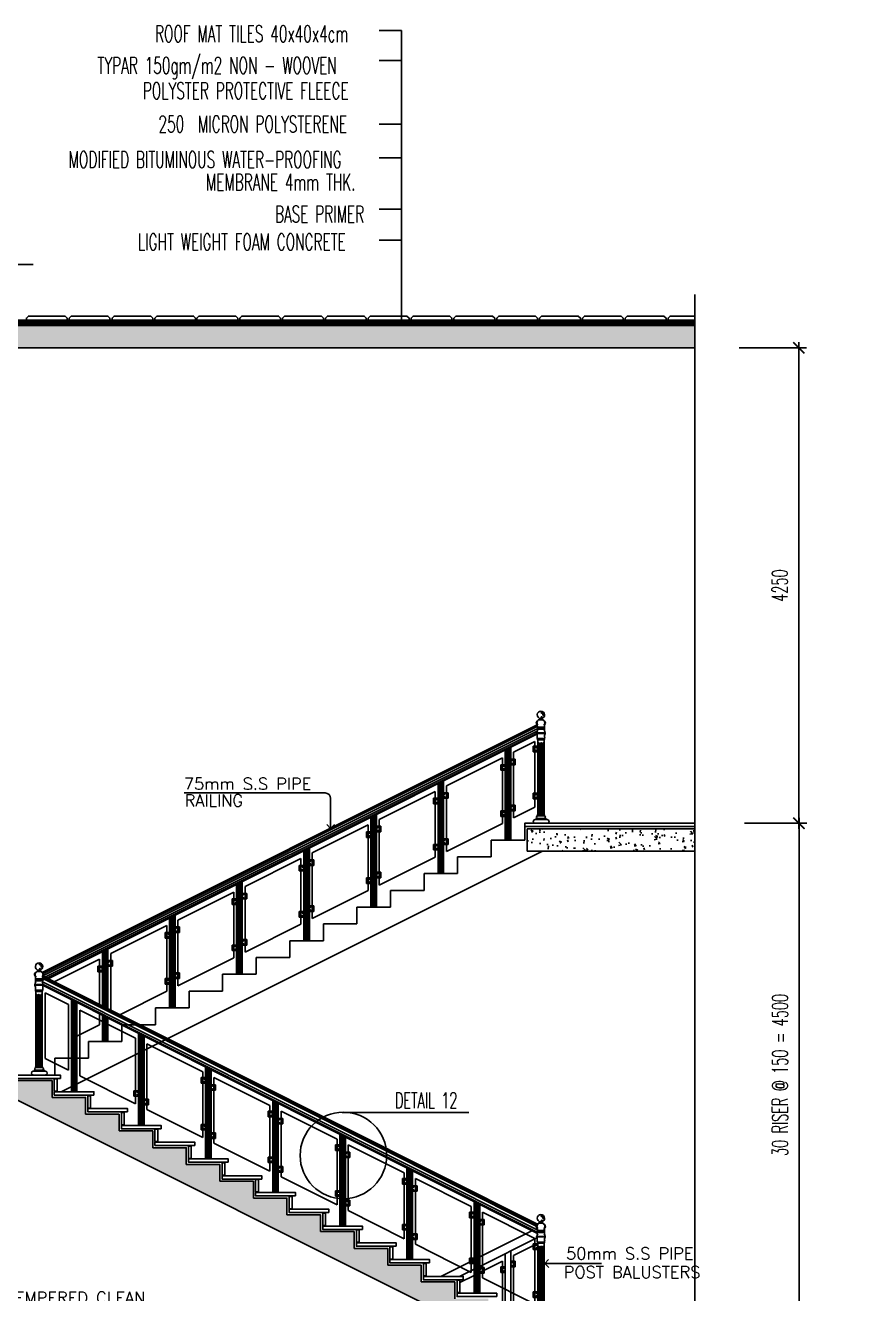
# Model space of a CAD drawing. Extents: x 418021.3 to 418070.1, y 43443.2 to 43479.4.
# Drawn here: x 418062.72 to 418070.14, y 43464.73 to 43476.07 of the extents above; entities that cross this region are included whole.
import ezdxf

# ---------------------------------------------------------------- set-up
doc = ezdxf.new("R2010")
doc.units = 0
doc.header["$MEASUREMENT"] = 0
doc.header["$PDMODE"] = 3
doc.header["$PDSIZE"] = 0.1
doc.linetypes.add('HIDDEN', pattern=[0.375, 0.25, -0.125])
doc.layers.get('0').update_dxf_attribs({"linetype": 'CONTINUOUS'})
doc.layers.get('DEFPOINTS').update_dxf_attribs({"linetype": 'CONTINUOUS'})
for name, color, linetype in [('2', 11, 'CONTINUOUS'), ('D', 11, 'CONTINUOUS'), ('DIM', 4, 'CONTINUOUS'), ('DIM-OUT', 4, 'CONTINUOUS'), ('ELE', 3, 'CONTINUOUS'), ('GLASS', 4, 'CONTINUOUS'), ('Handrail', 4, 'CONTINUOUS'), ('Hatch', 11, 'CONTINUOUS'), ('IND-ES-TXT', 4, 'CONTINUOUS'), ('Plaster', 7, 'CONTINUOUS'), ('RC', 3, 'CONTINUOUS'), ('STAIR', 2, 'CONTINUOUS'), ('Step', 3, 'CONTINUOUS'), ('TEXT', 4, 'CONTINUOUS'), ('TXT', 2, 'CONTINUOUS'), ('TXT2', 6, 'CONTINUOUS'), ('WALL', 6, 'CONTINUOUS')]:
    doc.layers.add(name, color=color, linetype=linetype)
doc.styles.add('ROMANS', font='ROMANS.shx', dxfattribs={"width": 0.6})
doc.linetypes.add('BATTING', pattern='A,0.0001,-0.1,[134,ltypeshp.shx,S=0.1,R=0,X=-0.1,Y=0],-0.2,[134,ltypeshp.shx,S=0.1,R=180,X=0.1,Y=0],-0.1', length=0.4001)
doc.dimstyles.new('STANDARD in', dxfattribs={"dimtxt": 0.14, "dimasz": 0.1, "dimexe": 0.07, "dimexo": 0.05, "dimgap": 0.1, "dimtad": 1, "dimdec": 0, "dimlfac": 1000, "dimzin": 0, "dimdsep": 46, "dimtxsty": 'ROMANS', "dimblk": 'ARCHTICK', "dimcen": 0.05, "dimdle": 0.05, "dimclrd": 4, "dimclre": 4, "dimclrt": 2, "dimadec": 0, "dimazin": 0, "dimtfac": 1, "dimtdec": 0, "dimtmove": 2, "dimatfit": 3, "dimfxl": 0, "dimtolj": 1, "dimtzin": 0, "dimarcsym": 0})
pattern_1 = [(130, (836095.56568, 0), (-0.21517805478, -0.018825640495), [0.0225, -0.2475]), (185, (836095.56568, 0), (0.04162540008, 0.22565764011), [0.018, -0.198]), (79.5486, (836095.54775, -0.00157), (-0.17355281451, 0.20683186262), [0.019122057, -0.2103426336]), (133.8158, (836095.56568, 0.06), (-0.32017231459, -0.0496557043), [0.03375, -0.37125]), (83.3644, (836095.539, 0.05586), (-0.28039881166, 0.29223536127), [0.0286830864, -0.3155139]), (188.8158, (836095.56568, 0.06), (-0.28039858354, 0.29223558028), [0.027, -0.297]), (159, (836095.53568, 0.045), (-0.179072115636, -0.1207856672), [0.0225, -0.2475]), (214, (836095.53568, 0.045), (-0.07299459958, 0.21754501351), [0.018, -0.198]), (108.5486, (836095.52075, 0.03493), (-0.25206678857, 0.09675914901), [0.019122057, -0.2103426336]), (142.5, (836095.56568, 0), (-0.003647956595, 0.09986815615), [0, -0.1956, 0, -0.201, 0, -0.19875]), (172.5, (836095.56568, 0), (-0.078920861233, 0.118323513565), [0, -0.1146, 0, -0.1911, 0, -0.07575]), (212.5, (836095.63258, 0), (-0.160146730852, -0.00676646152), [0, -0.075, 0, -0.234, 0, -0.3105]), (222.5, (836095.66258, 0), (-0.174955850803, 0.0300314947), [0, -0.0975, 0, -0.1554, 0, -0.2205])]

# ---------------------------------------------------------------- blocks, each defined once
blk = doc.blocks.new('A$C2B08356D')
at = {"layer": '2'}
for p, q in [((0.05, 0.717), (0.05, 0.075)), ((0.054, 0.717), (0.054, 0.075)), ((0.064, 0.717), (0.064, 0.075)), ((0.068, 0.717), (0.068, 0.075)), ((0.078, 0.717), (0.078, 0.075)), ((0.083, 0.717), (0.083, 0.075)), ((0.092, 0.717), (0.092, 0.075)), ((0.097, 0.717), (0.097, 0.075))]:
    blk.add_line(p, q, dxfattribs=at)
for centre in [(0.052, 0.717), (0.066, 0.717), (0.08, 0.717), (0.094, 0.717)]:
    blk.add_arc(centre, 0.00236, 0, 180, dxfattribs=at)
at = {"layer": 'D'}
for centre, radius, start, end in [((0.073, 0.969), 0.033, 278.2132, 261.7868), ((0.073, 0.969), 0.0236, 98.1711, 183.3862), ((0.052, 0.968), 0.00236, 186.5091, 0.2633), ((0.073, 0.969), 0.0189, 98.1711, 183.3862), ((0.064, 0.95), 0.00237, 68.5646, 237.9249), ((0.073, 0.969), 0.0236, 243.2448, 261.7868), ((0.073, 0.969), 0.0189, 243.2448, 261.7868), ((0.07, 0.99), 0.00238, 286.4552, 89.887), ((0.069, 0.948), 0.00248, 279.6354, 63.9382)]:
    blk.add_arc(centre, radius, start, end, dxfattribs=at)
at = {"layer": 'Handrail'}
for p, q in [((0.05, 0.916), (0.05, 0.926)), ((0.05, 0.926), (0.097, 0.926)), ((0.068, 0.936), (0.078, 0.936)), ((0.068, 0.926), (0.068, 0.936)), ((0.078, 0.926), (0.078, 0.936)), ((0.097, 0.918), (0.097, 0.926)), ((0.035, 0.804), (0.035, 0.808)), ((0.035, 0.808), (0.111, 0.808)), ((0.035, 0.804), (0.111, 0.804)), ((0.045, 0.879), (0.044, 0.885)), ((0.073, 0.86), (0.045, 0.86)), ((0.073, 0.851), (0.045, 0.851)), ((0.073, 0.841), (0.045, 0.841)), ((0.073, 0.86), (0.101, 0.86)), ((0.073, 0.851), (0.101, 0.851)), ((0.073, 0.841), (0.101, 0.841)), ((0.102, 0.879), (0.102, 0.885)), ((0.111, 0.808), (0.111, 0.804)), ((0.045, 0.757), (0.101, 0.757)), ((0.045, 0.747), (0.045, 0.075)), ((0.045, 0.747), (0.101, 0.747)), ((0.101, 0.747), (0.101, 0.075)), ((0.017, 0.033), (0.125, 0.033)), ((0.028, 0.042), (0.113, 0.042)), ((0.045, 0.075), (0.102, 0.075)), ((0.045, 0.066), (0.101, 0.066)), ((0.045, 0.042), (0.097, 0.042)), ((0.132, 0.001), (0.132, 0))]:
    blk.add_line(p, q, dxfattribs=at)
for centre, radius, start, end in [((0.053, 0.898), 0.0204, 98.7958, 221.6777), ((0.053, 0.898), 0.0157, 122.816, 237.184), ((0.094, 0.898), 0.0204, 318.3223, 81.6001), ((0.094, 0.898), 0.0157, 302.816, 57.184), ((0.087, 0.801), 0.0521, 144.0908, 172.3064), ((-0.033, 0.777), 0.0734, 350.0762, 21.4955), ((0.024, 0.874), 0.0171, 355.2677, 37.2275), ((0.045, 0.865), 0.00472, 90, 270), ((0.045, 0.856), 0.00472, 90, 270), ((0.045, 0.846), 0.00472, 90, 270), ((0.045, 0.837), 0.00472, 90, 270), ((0.044, 0.873), 0.0027, 175.2677, 299.2972), ((0.101, 0.865), 0.00472, 270, 90), ((0.101, 0.856), 0.00472, 270, 90), ((0.101, 0.846), 0.00472, 270, 90), ((0.101, 0.837), 0.00472, 270, 90), ((0.059, 0.801), 0.0521, 7.6936, 35.9092), ((0.103, 0.873), 0.0027, 240.7028, 4.7323), ((0.123, 0.874), 0.0171, 142.7725, 184.7323), ((0.179, 0.777), 0.0734, 158.5045, 189.9238), ((0.046, 0.763), 0.00657, 170.0762, 260.8268), ((0.045, 0.752), 0.00472, 90, 270), ((0.1, 0.763), 0.00657, 279.1732, 9.9238), ((0.101, 0.752), 0.00472, 270, 90), ((0.017, 0.017), 0.0165, 90, 270), ((0.028, 0.038), 0.00472, 90, 270), ((0.045, 0.054), 0.0118, 90, 270), ((0.045, 0.071), 0.00472, 90, 270), ((0.101, 0.071), 0.00472, 270, 90), ((0.101, 0.054), 0.0118, 270, 90), ((0.113, 0.038), 0.00472, 270, 90), ((0.125, 0.017), 0.0165, 270, 90)]:
    blk.add_arc(centre, radius, start, end, dxfattribs=at)
blk = doc.blocks.new('A$C2180794E')
at = {"layer": 'Handrail'}
blk.add_blockref('A$C2B08356D', (0, 0), dxfattribs=at)
blk = doc.blocks.new('A$C427214A3')
at = {"layer": 'GLASS', "ltscale": 0.2}
for p, q in [((0, 1000), (800, 1000)), ((0, 0), (0, 1000)), ((0, 0), (800, 0)), ((800, 0), (800, 1000))]:
    blk.add_line(p, q, dxfattribs=at)
for centre in [(202, 770), (202, 230), (650, 770), (650, 230)]:
    blk.add_circle(centre, 82.4, dxfattribs=at)
blk = doc.blocks.new('_ARCHTICK')
at = {"color": 0, "linetype": 'ByBlock', "const_width": 0.15}
blk.add_lwpolyline([(-0.5, -0.5), (0.5, 0.5)], dxfattribs=at)
blk = doc.blocks.new('*D138')
at = {"layer": 'DEFPOINTS', "color": 0}
for p in [(418069.101, 43468.934), (418069.637, 43468.934), (418068.963, 43464.434)]:
    blk.add_point(p, dxfattribs=at)
at = {"layer": 'DIM-OUT', "color": 4, "lineweight": -2}
for p, q in [((418069.151, 43468.934), (418069.707, 43468.934)), ((418069.637, 43464.384), (418069.637, 43468.984)), ((418069.013, 43464.434), (418069.707, 43464.434))]:
    blk.add_line(p, q, dxfattribs=at)
at = {"layer": 'DIM-OUT', "color": 4, "lineweight": -2, "xscale": 0.1, "yscale": 0.1, "zscale": 0.1}
for p, rotation in [((418069.637, 43468.934), 90), ((418069.637, 43464.434), 270)]:
    blk.add_blockref('_ARCHTICK', p, dxfattribs=dict(at, rotation=rotation))
at = {"layer": 'DIM-OUT', "color": 2, "insert": (418069.467, 43466.684), "char_height": 0.14, "attachment_point": 5, "rotation": 90, "style": 'ROMANS'}
blk.add_mtext('\\A1;30 RISER @ 150 = 4500', dxfattribs=at)
blk = doc.blocks.new('*D137')
at = {"layer": 'DEFPOINTS', "color": 0}
for p in [(418069.053, 43473.184), (418069.635, 43473.184), (418069.407, 43468.934)]:
    blk.add_point(p, dxfattribs=at)
at = {"layer": 'DIM-OUT', "color": 4, "lineweight": -2}
for p, q in [((418069.635, 43468.884), (418069.635, 43473.234)), ((418069.103, 43473.184), (418069.705, 43473.184)), ((418069.457, 43468.934), (418069.705, 43468.934))]:
    blk.add_line(p, q, dxfattribs=at)
at = {"layer": 'DIM-OUT', "color": 4, "lineweight": -2, "xscale": 0.1, "yscale": 0.1, "zscale": 0.1}
for p, rotation in [((418069.635, 43473.184), 90), ((418069.635, 43468.934), 270)]:
    blk.add_blockref('_ARCHTICK', p, dxfattribs=dict(at, rotation=rotation))
at = {"layer": 'DIM-OUT', "color": 2, "insert": (418069.465, 43471.059), "char_height": 0.14, "attachment_point": 5, "rotation": 90, "style": 'ROMANS'}
blk.add_mtext('\\A1;4250', dxfattribs=at)

msp = doc.modelspace()

# ---------------------------------------------------------------- hatches: boundary and pattern name
at = {"layer": 'Hatch'}
h = msp.add_hatch(dxfattribs=at)
h.set_pattern_fill('AR-CONC', color=256, scale=0.03, style=0)
h.set_pattern_definition(pattern_1)
h.paths.add_polyline_path([(418061.2552, 43473.3838), (418061.2552, 43472.7838), (418061.4052, 43472.7838), (418061.4052, 43473.1838), (418068.7064, 43473.1838), (418068.7064, 43473.3838)])
h = msp.add_hatch(dxfattribs=at)
h.set_pattern_fill('AR-CONC', color=256, scale=0.03, style=0)
h.set_pattern_definition(pattern_1)
h.paths.add_polyline_path([(418067.2061, 43468.8838), (418068.7064, 43468.8838), (418068.7064, 43468.6838), (418067.2061, 43468.6838)])
h = msp.add_hatch(dxfattribs=at)
h.set_pattern_fill('AR-CONC', color=256, scale=0.03, style=0)
h.set_pattern_definition(pattern_1)
h.paths.add_polyline_path([(418061.2552, 43466.6338), (418062.9602, 43466.6338), (418062.9602, 43466.4838), (418063.2602, 43466.4838), (418063.2602, 43466.3338), (418063.5602, 43466.3338), (418063.5602, 43466.1838), (418063.8602, 43466.1838), (418063.8602, 43466.0338), (418064.1602, 43466.0338), (418064.1602, 43465.8838), (418064.4602, 43465.8838), (418064.4602, 43465.7338), (418064.7602, 43465.7338), (418064.7602, 43465.5838), (418065.0602, 43465.5838), (418065.0602, 43465.4338), (418065.3602, 43465.4338), (418065.3602, 43465.2838), (418065.6602, 43465.2838), (418065.6602, 43465.1338), (418065.9602, 43465.1338), (418065.9602, 43464.9838), (418066.2602, 43464.9838), (418066.2602, 43464.8338), (418066.5602, 43464.8338), (418066.5602, 43464.6838), (418066.8602, 43464.6838), (418066.8602, 43464.5338), (418067.1602, 43464.5338), (418067.1602, 43464.3838), (418068.7064, 43464.3838), (418068.7064, 43464.1838), (418067.2024, 43464.1838), (418062.6024, 43466.4838), (418061.4052, 43466.4838), (418061.4052, 43466.0338), (418061.2552, 43466.0338)])

# ---------------------------------------------------------------- linework, layer by layer
at = {"layer": 'DIM', "color": 6}
for p, q in [((418062.7906, 43473.928), (418061.4408, 43473.928)), ((418065.553, 43466.3501), (418066.6852, 43466.3501))]:
    msp.add_line(p, q, dxfattribs=at)
at = {"layer": 'DIM-OUT'}
for p, q in [((418067.2961, 43469.8143), (418062.8706, 43467.6015)), ((418067.2945, 43469.7296), (418062.9249, 43467.5448)), ((418067.0102, 43468.7838), (418067.0102, 43469.5875)), ((418067.0602, 43468.7838), (418067.0602, 43469.6125)), ((418067.2764, 43469.6646), (418067.0852, 43469.5691)), ((418067.2764, 43469.0777), (418067.2764, 43469.6646)), ((418066.9852, 43469.5191), (418066.4852, 43469.2691)), ((418066.9852, 43468.9321), (418066.9852, 43469.5191)), ((418067.0852, 43468.9821), (418067.0852, 43469.5691)), ((418066.4102, 43468.4838), (418066.4102, 43469.2875)), ((418066.4602, 43468.4838), (418066.4602, 43469.3125)), ((418066.4852, 43468.6821), (418066.4852, 43469.2691)), ((418066.3852, 43469.2191), (418065.8852, 43468.9691)), ((418066.3852, 43468.6321), (418066.3852, 43469.2191)), ((418065.8602, 43468.1838), (418065.8602, 43469.0125)), ((418067.2764, 43469.0777), (418067.0852, 43468.9821)), ((418065.7852, 43468.9191), (418065.2852, 43468.6691)), ((418065.7852, 43468.3321), (418065.7852, 43468.9191)), ((418065.8102, 43468.1838), (418065.8102, 43468.9875)), ((418065.8852, 43468.3821), (418065.8852, 43468.9691)), ((418066.9852, 43468.9321), (418066.4852, 43468.6821)), ((418067.1852, 43468.9338), (418067.1852, 43468.7838)), ((418066.8852, 43468.7838), (418066.8852, 43468.6338)), ((418067.1852, 43468.7838), (418066.8852, 43468.7838)), ((418063.043, 43466.5338), (418067.343, 43468.6838)), ((418065.2102, 43467.8838), (418065.2102, 43468.6875)), ((418065.2602, 43467.8838), (418065.2602, 43468.7125)), ((418065.2852, 43468.0821), (418065.2852, 43468.6691)), ((418065.1852, 43468.6191), (418064.6852, 43468.3691)), ((418065.1852, 43468.0321), (418065.1852, 43468.6191)), ((418066.3852, 43468.6321), (418065.8852, 43468.3821)), ((418066.5852, 43468.6338), (418066.5852, 43468.4838)), ((418066.8852, 43468.6338), (418066.5852, 43468.6338)), ((418066.2852, 43468.4838), (418066.2852, 43468.3338)), ((418066.5852, 43468.4838), (418066.2852, 43468.4838)), ((418064.6102, 43467.5838), (418064.6102, 43468.3875)), ((418064.6602, 43467.5838), (418064.6602, 43468.4125)), ((418064.6852, 43467.7821), (418064.6852, 43468.3691)), ((418065.7852, 43468.3321), (418065.2852, 43468.0821)), ((418065.9852, 43468.3338), (418065.9852, 43468.1838)), ((418066.2852, 43468.3338), (418065.9852, 43468.3338)), ((418064.5852, 43468.3191), (418064.0852, 43468.0691)), ((418064.5852, 43467.7321), (418064.5852, 43468.3191)), ((418064.0602, 43467.2838), (418064.0602, 43468.1125)), ((418065.6852, 43468.1838), (418065.6852, 43468.0338)), ((418065.9852, 43468.1838), (418065.6852, 43468.1838)), ((418063.9852, 43468.0191), (418063.4852, 43467.7691)), ((418063.9852, 43467.4321), (418063.9852, 43468.0191)), ((418064.0102, 43467.2838), (418064.0102, 43468.0875)), ((418064.0852, 43467.4821), (418064.0852, 43468.0691)), ((418065.1852, 43468.0321), (418064.6852, 43467.7821)), ((418065.3852, 43468.0338), (418065.3852, 43467.8838)), ((418065.6852, 43468.0338), (418065.3852, 43468.0338)), ((418065.0852, 43467.8838), (418065.0852, 43467.7338)), ((418065.3852, 43467.8838), (418065.0852, 43467.8838)), ((418063.4102, 43467.3014), (418063.4102, 43467.7875)), ((418063.4602, 43467.2763), (418063.4602, 43467.8125)), ((418063.4852, 43467.2638), (418063.4852, 43467.7691)), ((418063.3852, 43467.7191), (418062.9807, 43467.5168)), ((418063.3852, 43467.3139), (418063.3852, 43467.7191)), ((418064.5852, 43467.7321), (418064.0852, 43467.4821)), ((418064.7852, 43467.7338), (418064.7852, 43467.5838)), ((418065.0852, 43467.7338), (418064.7852, 43467.7338)), ((418067.2998, 43465.3501), (418062.8797, 43467.5675)), ((418064.4852, 43467.5838), (418064.4852, 43467.4338)), ((418064.7852, 43467.5838), (418064.4852, 43467.5838)), ((418067.2987, 43465.2668), (418062.8807, 43467.4831)), ((418063.9852, 43467.4321), (418063.5667, 43467.2229)), ((418064.1852, 43467.4338), (418064.1852, 43467.2838)), ((418064.4852, 43467.4338), (418064.1852, 43467.4338)), ((418063.1077, 43467.3133), (418062.8978, 43467.4186)), ((418062.8978, 43466.8312), (418062.8978, 43467.4186)), ((418063.1077, 43466.7259), (418063.1077, 43467.3133)), ((418063.1327, 43466.5338), (418063.1327, 43467.3567)), ((418063.1827, 43466.5338), (418063.1827, 43467.3316)), ((418063.2077, 43466.6758), (418063.2077, 43467.2631)), ((418063.7077, 43467.0123), (418063.2077, 43467.2631)), ((418063.3852, 43467.1321), (418063.3852, 43467.23)), ((418063.4102, 43466.9838), (418063.4102, 43467.2175)), ((418063.8852, 43467.2838), (418063.8852, 43467.1338)), ((418064.1852, 43467.2838), (418063.8852, 43467.2838)), ((418063.3852, 43467.1321), (418063.1827, 43467.0308)), ((418063.4602, 43466.9838), (418063.4602, 43467.1924)), ((418063.5852, 43467.1338), (418063.5852, 43466.9838)), ((418063.8852, 43467.1338), (418063.5852, 43467.1338)), ((418063.2852, 43466.9838), (418063.2852, 43466.8338)), ((418063.5852, 43466.9838), (418063.2852, 43466.9838)), ((418063.7077, 43466.4249), (418063.7077, 43467.0123)), ((418063.7327, 43466.2338), (418063.7327, 43467.0557)), ((418063.7827, 43466.2338), (418063.7827, 43467.0306)), ((418063.8077, 43466.3748), (418063.8077, 43466.9621)), ((418064.3077, 43466.7113), (418063.8077, 43466.9621)), ((418063.1077, 43466.7259), (418062.8978, 43466.8312)), ((418062.9852, 43466.8338), (418062.9852, 43466.6838)), ((418063.2852, 43466.8338), (418062.9852, 43466.8338)), ((418064.3327, 43465.9338), (418064.3327, 43466.7547)), ((418063.7077, 43466.4249), (418063.2077, 43466.6758)), ((418064.3077, 43466.1239), (418064.3077, 43466.7113)), ((418064.3827, 43465.9338), (418064.3827, 43466.7296)), ((418064.4077, 43466.0738), (418064.4077, 43466.6611)), ((418064.9077, 43466.4103), (418064.4077, 43466.6611)), ((418064.9077, 43465.823), (418064.9077, 43466.4103)), ((418064.9327, 43465.6338), (418064.9327, 43466.4537)), ((418064.9827, 43465.6338), (418064.9827, 43466.4286)), ((418064.3077, 43466.1239), (418063.8077, 43466.3748)), ((418065.0077, 43465.7728), (418065.0077, 43466.3601)), ((418065.5077, 43466.1093), (418065.0077, 43466.3601)), ((418064.9077, 43465.823), (418064.4077, 43466.0738)), ((418065.5077, 43465.522), (418065.5077, 43466.1093)), ((418065.5327, 43465.3338), (418065.5327, 43466.1527)), ((418065.5827, 43465.3338), (418065.5827, 43466.1276)), ((418065.6077, 43465.4718), (418065.6077, 43466.0592)), ((418066.1077, 43465.8083), (418065.6077, 43466.0592)), ((418066.1327, 43465.0338), (418066.1327, 43465.8517)), ((418065.5077, 43465.522), (418065.0077, 43465.7728)), ((418066.1077, 43465.221), (418066.1077, 43465.8083)), ((418066.1827, 43465.0338), (418066.1827, 43465.8266)), ((418066.7077, 43465.5073), (418066.2077, 43465.7582)), ((418066.2077, 43465.1708), (418066.2077, 43465.7582)), ((418066.7077, 43464.92), (418066.7077, 43465.5073)), ((418066.7327, 43464.7338), (418066.7327, 43465.5507)), ((418066.7827, 43464.7338), (418066.7827, 43465.5256)), ((418065.4052, 43465.4838), (418065.1052, 43465.4838)), ((418066.1077, 43465.221), (418065.6077, 43465.4718)), ((418067.2756, 43465.2225), (418066.8077, 43465.4572)), ((418066.8077, 43464.8698), (418066.8077, 43465.4572)), ((418067.25, 43465.2912), (418066.7827, 43465.0576)), ((418066.7077, 43464.92), (418066.2077, 43465.1708)), ((418067.2945, 43465.2296), (418066.7827, 43464.9737)), ((418067.2764, 43465.1646), (418067.0852, 43465.0691)), ((418067.2756, 43464.6351), (418067.2756, 43465.2225)), ((418067.2764, 43464.5777), (418067.2764, 43465.1646)), ((418067.0102, 43464.5838), (418067.0102, 43465.0875)), ((418067.0602, 43464.5838), (418067.0602, 43465.1125)), ((418067.0852, 43464.5838), (418067.0852, 43465.0691)), ((418066.7327, 43465.0326), (418066.4352, 43464.8838)), ((418066.7327, 43464.9487), (418066.6029, 43464.8838)), ((418066.9852, 43465.0191), (418066.7827, 43464.9178)), ((418066.9852, 43464.5838), (418066.9852, 43465.0191)), ((418066.7327, 43464.8928), (418066.6052, 43464.8291)), ((418067.2756, 43464.6351), (418066.8077, 43464.8698))]:
    msp.add_line(p, q, dxfattribs=at)
at = {"layer": 'ELE'}
for p, q in [((418066.083, 43476.0193), (418065.8833, 43476.0193)), ((418066.083, 43473.4012), (418066.083, 43476.0193)), ((418066.083, 43475.7509), (418065.8833, 43475.7509)), ((418066.083, 43475.1831), (418065.8833, 43475.1831)), ((418066.083, 43474.8813), (418065.8833, 43474.8813)), ((418066.083, 43474.4222), (418065.8833, 43474.4222)), ((418066.083, 43474.1468), (418065.8833, 43474.1468))]:
    msp.add_line(p, q, dxfattribs=at)
at = {"layer": 'Hatch', "linetype": 'BATTING', "ltscale": 0.03}
msp.add_lwpolyline([(418061.4568, 43473.4173), (418068.7064, 43473.4173)], dxfattribs=at)
at = {"layer": 'IND-ES-TXT'}
for p, q in [((418064.1415, 43469.2051), (418065.4006, 43469.2051)), ((418065.4506, 43469.1654), (418065.4506, 43468.8881))]:
    msp.add_line(p, q, dxfattribs=at)
msp.add_arc((418065.4006, 43469.1551), 0.05, 0, 90, dxfattribs=at)
at = {"layer": 'Plaster'}
msp.add_line((418068.7064, 43473.3967), (418061.4152, 43473.3967), dxfattribs=at)
at = {"layer": 'RC', "color": 4}
for p, q in [((418061.454, 43473.4307), (418068.7064, 43473.4307)), ((418061.4562, 43473.4284), (418068.7064, 43473.4284)), ((418061.4742, 43473.4058), (418068.7064, 43473.4058))]:
    msp.add_line(p, q, dxfattribs=at)
at = {"layer": 'RC', "color": 4, "linetype": 'HIDDEN', "ltscale": 0.7}
msp.add_lwpolyline([(418061.4166, 43473.6273, 0.00285, 0.00285, 0), (418061.4166, 43473.4829, 0.00427, 0.00427, 0), (418061.4999, 43473.3995, 0.00285, 0.00285, 0), (418068.7064, 43473.3995, 0.00285, 0.00285, 0)], format="xyseb", dxfattribs=at)
at = {"layer": 'RC'}
for points in [[(418062.7309, 43473.432), (418063.0955, 43473.432), (418063.0955, 43473.4489), (418063.0773, 43473.4671), (418062.7492, 43473.4671), (418062.7309, 43473.4489)], [(418063.1138, 43473.432), (418063.4783, 43473.432), (418063.4783, 43473.4489), (418063.4601, 43473.4671), (418063.132, 43473.4671), (418063.1138, 43473.4489)], [(418063.4966, 43473.432), (418063.8611, 43473.432), (418063.8611, 43473.4489), (418063.8429, 43473.4671), (418063.5148, 43473.4671), (418063.4966, 43473.4489)], [(418063.8794, 43473.432), (418064.244, 43473.432), (418064.244, 43473.4489), (418064.2257, 43473.4671), (418063.8976, 43473.4671), (418063.8794, 43473.4489)], [(418064.2553, 43473.432), (418064.6199, 43473.432), (418064.6199, 43473.4489), (418064.6017, 43473.4671), (418064.2736, 43473.4671), (418064.2553, 43473.4489)], [(418064.6381, 43473.432), (418065.0027, 43473.432), (418065.0027, 43473.4489), (418064.9845, 43473.4671), (418064.6564, 43473.4671), (418064.6381, 43473.4489)], [(418065.021, 43473.432), (418065.3855, 43473.432), (418065.3855, 43473.4489), (418065.3673, 43473.4671), (418065.0392, 43473.4671), (418065.021, 43473.4489)], [(418065.4037, 43473.432), (418065.7683, 43473.432), (418065.7683, 43473.4489), (418065.7501, 43473.4671), (418065.422, 43473.4671), (418065.4037, 43473.4489)], [(418065.7866, 43473.432), (418066.1511, 43473.432), (418066.1511, 43473.4489), (418066.1329, 43473.4671), (418065.8048, 43473.4671), (418065.7866, 43473.4489)], [(418066.1694, 43473.432), (418066.534, 43473.432), (418066.534, 43473.4489), (418066.5157, 43473.4671), (418066.1876, 43473.4671), (418066.1694, 43473.4489)], [(418066.5522, 43473.432), (418066.9168, 43473.432), (418066.9168, 43473.4489), (418066.8985, 43473.4671), (418066.5704, 43473.4671), (418066.5522, 43473.4489)], [(418066.935, 43473.432), (418067.2996, 43473.432), (418067.2996, 43473.4489), (418067.2813, 43473.4671), (418066.9532, 43473.4671), (418066.935, 43473.4489)], [(418067.3178, 43473.432), (418067.6824, 43473.432), (418067.6824, 43473.4489), (418067.6641, 43473.4671), (418067.336, 43473.4671), (418067.3178, 43473.4489)], [(418067.7006, 43473.432), (418068.0652, 43473.432), (418068.0652, 43473.4489), (418068.047, 43473.4671), (418067.7188, 43473.4671), (418067.7006, 43473.4489)], [(418068.0834, 43473.432), (418068.448, 43473.432), (418068.448, 43473.4489), (418068.4297, 43473.4671), (418068.1016, 43473.4671), (418068.0834, 43473.4489)]]:
    msp.add_lwpolyline(points, close=True, dxfattribs=at)
msp.add_lwpolyline([(418068.7064, 43473.4671), (418068.4844, 43473.4671), (418068.4662, 43473.4489), (418068.4662, 43473.432), (418068.7064, 43473.432)], dxfattribs=at)
at = {"layer": 'STAIR', "color": 6, "ltscale": 0.2}
for q in [(418067.3985, 43465.0343), (418067.4003, 43464.9636)]:
    msp.add_line((418067.364, 43464.9981), q, dxfattribs=at)
at = {"layer": 'Step'}
msp.add_line((418068.7064, 43473.6611), (418068.7064, 43459.2769), dxfattribs=at)
at = {"layer": 'Step', "color": 11}
for p, q in [((418067.2961, 43469.808), (418062.877, 43467.5985)), ((418067.2961, 43469.7574), (418062.8775, 43467.5481)), ((418067.2961, 43469.7395), (418062.8775, 43467.5302)), ((418067.2961, 43469.7979), (418062.8829, 43467.5913)), ((418067.2961, 43469.7792), (418062.8833, 43467.5728)), ((418067.0129, 43468.7838), (418067.0129, 43469.5888)), ((418067.0182, 43468.7838), (418067.0182, 43469.5915)), ((418067.0288, 43468.7838), (418067.0288, 43469.5968)), ((418067.043, 43468.7838), (418067.043, 43469.6039)), ((418067.053, 43468.7838), (418067.053, 43469.6089)), ((418067.058, 43468.7838), (418067.058, 43469.6113)), ((418066.4129, 43468.4838), (418066.4129, 43469.2888)), ((418066.4182, 43468.4838), (418066.4182, 43469.2915)), ((418066.4288, 43468.4838), (418066.4288, 43469.2968)), ((418066.443, 43468.4838), (418066.443, 43469.3039)), ((418066.453, 43468.4838), (418066.453, 43469.3089)), ((418066.458, 43468.4838), (418066.458, 43469.3113)), ((418065.853, 43468.1838), (418065.853, 43469.0089)), ((418065.858, 43468.1838), (418065.858, 43469.0113)), ((418065.8129, 43468.1838), (418065.8129, 43468.9888)), ((418065.8182, 43468.1838), (418065.8182, 43468.9915)), ((418065.8288, 43468.1838), (418065.8288, 43468.9968)), ((418065.843, 43468.1838), (418065.843, 43469.0039)), ((418065.2129, 43467.8838), (418065.2129, 43468.6888)), ((418065.2182, 43467.8838), (418065.2182, 43468.6915)), ((418065.2288, 43467.8838), (418065.2288, 43468.6968)), ((418065.243, 43467.8838), (418065.243, 43468.7039)), ((418065.253, 43467.8838), (418065.253, 43468.7089)), ((418065.258, 43467.8838), (418065.258, 43468.7113)), ((418064.6129, 43467.5838), (418064.6129, 43468.3888)), ((418064.6182, 43467.5838), (418064.6182, 43468.3915)), ((418064.6288, 43467.5838), (418064.6288, 43468.3968)), ((418064.643, 43467.5838), (418064.643, 43468.4039)), ((418064.653, 43467.5838), (418064.653, 43468.4089)), ((418064.658, 43467.5838), (418064.658, 43468.4113)), ((418064.043, 43467.2838), (418064.043, 43468.1039)), ((418064.053, 43467.2838), (418064.053, 43468.1089)), ((418064.058, 43467.2838), (418064.058, 43468.1113)), ((418064.0129, 43467.2838), (418064.0129, 43468.0888)), ((418064.0182, 43467.2838), (418064.0182, 43468.0915)), ((418064.0288, 43467.2838), (418064.0288, 43468.0968)), ((418063.4129, 43467.3), (418063.4129, 43467.7888)), ((418063.4182, 43467.2974), (418063.4182, 43467.7915)), ((418063.4288, 43467.292), (418063.4288, 43467.7968)), ((418063.443, 43467.2849), (418063.443, 43467.8039)), ((418063.453, 43467.2799), (418063.453, 43467.8089)), ((418063.458, 43467.2774), (418063.458, 43467.8113)), ((418067.2887, 43465.3332), (418062.8775, 43467.5461)), ((418067.2942, 43465.3459), (418062.878, 43467.5613)), ((418067.2967, 43465.299), (418062.8753, 43467.517)), ((418067.2972, 43465.2777), (418062.8807, 43467.4933)), ((418063.1354, 43466.5398), (418063.1354, 43467.3553)), ((418063.1407, 43466.5398), (418063.1407, 43467.3527)), ((418063.1513, 43466.5398), (418063.1513, 43467.3473)), ((418063.1655, 43466.5398), (418063.1655, 43467.3402)), ((418063.1755, 43466.5398), (418063.1755, 43467.3352)), ((418063.1805, 43466.5398), (418063.1805, 43467.3328)), ((418063.4129, 43466.9838), (418063.4129, 43467.2161)), ((418063.4182, 43466.9838), (418063.4182, 43467.2135)), ((418063.4288, 43466.9838), (418063.4288, 43467.2081)), ((418063.443, 43466.9838), (418063.443, 43467.201)), ((418063.453, 43466.9838), (418063.453, 43467.196)), ((418063.458, 43466.9838), (418063.458, 43467.1935)), ((418063.7354, 43466.2388), (418063.7354, 43467.0543)), ((418063.7407, 43466.2388), (418063.7407, 43467.0517)), ((418063.7513, 43466.2388), (418063.7513, 43467.0464)), ((418063.7655, 43466.2388), (418063.7655, 43467.0392)), ((418063.7755, 43466.2388), (418063.7755, 43467.0342)), ((418063.7805, 43466.2388), (418063.7805, 43467.0318)), ((418064.3354, 43465.9378), (418064.3354, 43466.7533)), ((418064.3407, 43465.9378), (418064.3407, 43466.7507)), ((418064.3513, 43465.9378), (418064.3513, 43466.7454)), ((418064.3655, 43465.9378), (418064.3655, 43466.7382)), ((418064.3755, 43465.9378), (418064.3755, 43466.7332)), ((418064.3805, 43465.9378), (418064.3805, 43466.7308)), ((418064.9354, 43465.6368), (418064.9354, 43466.4524)), ((418064.9407, 43465.6368), (418064.9407, 43466.4497)), ((418064.9513, 43465.6368), (418064.9513, 43466.4444)), ((418064.9655, 43465.6368), (418064.9655, 43466.4373)), ((418064.9755, 43465.6368), (418064.9755, 43466.4322)), ((418064.9805, 43465.6368), (418064.9805, 43466.4298)), ((418065.5354, 43465.3358), (418065.5354, 43466.1514)), ((418065.5407, 43465.3358), (418065.5407, 43466.1487)), ((418065.5513, 43465.3358), (418065.5513, 43466.1434)), ((418065.5655, 43465.3358), (418065.5655, 43466.1363)), ((418065.5755, 43465.3358), (418065.5755, 43466.1312)), ((418065.5805, 43465.3358), (418065.5805, 43466.1288)), ((418066.1354, 43465.0348), (418066.1354, 43465.8504)), ((418066.1407, 43465.0348), (418066.1407, 43465.8477)), ((418066.1513, 43465.0348), (418066.1513, 43465.8424)), ((418066.1655, 43465.0348), (418066.1655, 43465.8353)), ((418066.1755, 43465.0348), (418066.1755, 43465.8302)), ((418066.1805, 43465.0348), (418066.1805, 43465.8278)), ((418066.7354, 43464.7338), (418066.7354, 43465.5494)), ((418066.7407, 43464.7338), (418066.7407, 43465.5467)), ((418066.7513, 43464.7338), (418066.7513, 43465.5414)), ((418066.7655, 43464.7338), (418066.7655, 43465.5343)), ((418066.7755, 43464.7338), (418066.7755, 43465.5293)), ((418066.7805, 43464.7338), (418066.7805, 43465.5268))]:
    msp.add_line(p, q, dxfattribs=at)
at = {"layer": 'Step'}
msp.add_lwpolyline([(418068.7064, 43468.9338), (418067.1852, 43468.9338), (418067.1852, 43468.9038), (418068.7064, 43468.9038)], dxfattribs=at)
for points in [[(418063.0352, 43466.6538), (418063.0352, 43466.6838), (418061.4228, 43466.6838), (418061.4228, 43466.6538)], [(418063.0052, 43466.6488), (418063.0052, 43466.5388), (418062.9802, 43466.5388), (418062.9802, 43466.6488)], [(418063.3352, 43466.5038), (418063.3352, 43466.5338), (418062.9802, 43466.5338), (418062.9802, 43466.5038)], [(418063.3052, 43466.4988), (418063.3052, 43466.3888), (418063.2802, 43466.3888), (418063.2802, 43466.4988)], [(418063.6352, 43466.3538), (418063.6352, 43466.3838), (418063.2802, 43466.3838), (418063.2802, 43466.3538)], [(418063.6052, 43466.3488), (418063.6052, 43466.2388), (418063.5802, 43466.2388), (418063.5802, 43466.3488)], [(418063.9352, 43466.2038), (418063.9352, 43466.2338), (418063.5802, 43466.2338), (418063.5802, 43466.2038)], [(418063.9052, 43466.1988), (418063.9052, 43466.0888), (418063.8802, 43466.0888), (418063.8802, 43466.1988)], [(418064.2352, 43466.0538), (418064.2352, 43466.0838), (418063.8802, 43466.0838), (418063.8802, 43466.0538)], [(418064.2052, 43466.0488), (418064.2052, 43465.9388), (418064.1802, 43465.9388), (418064.1802, 43466.0488)], [(418064.5352, 43465.9038), (418064.5352, 43465.9338), (418064.1802, 43465.9338), (418064.1802, 43465.9038)], [(418064.5052, 43465.8988), (418064.5052, 43465.7888), (418064.4802, 43465.7888), (418064.4802, 43465.8988)], [(418064.8352, 43465.7538), (418064.8352, 43465.7838), (418064.4802, 43465.7838), (418064.4802, 43465.7538)], [(418064.8052, 43465.7488), (418064.8052, 43465.6388), (418064.7802, 43465.6388), (418064.7802, 43465.7488)], [(418065.1352, 43465.6038), (418065.1352, 43465.6338), (418064.7802, 43465.6338), (418064.7802, 43465.6038)], [(418065.1052, 43465.5988), (418065.1052, 43465.4888), (418065.0802, 43465.4888), (418065.0802, 43465.5988)], [(418065.1052, 43465.5988), (418065.1052, 43465.4888), (418065.0802, 43465.4888), (418065.0802, 43465.5988)], [(418065.4352, 43465.4538), (418065.4352, 43465.4838), (418065.0802, 43465.4838), (418065.0802, 43465.4538)], [(418065.4052, 43465.4488), (418065.4052, 43465.3388), (418065.3802, 43465.3388), (418065.3802, 43465.4488)], [(418065.7352, 43465.3038), (418065.7352, 43465.3338), (418065.3802, 43465.3338), (418065.3802, 43465.3038)], [(418065.7052, 43465.2988), (418065.7052, 43465.1888), (418065.6802, 43465.1888), (418065.6802, 43465.2988)], [(418066.0352, 43465.1538), (418066.0352, 43465.1838), (418065.6802, 43465.1838), (418065.6802, 43465.1538)], [(418066.0052, 43465.1488), (418066.0052, 43465.0388), (418065.9802, 43465.0388), (418065.9802, 43465.1488)], [(418066.3352, 43465.0038), (418066.3352, 43465.0338), (418065.9802, 43465.0338), (418065.9802, 43465.0038)], [(418066.3052, 43464.9988), (418066.3052, 43464.8888), (418066.2802, 43464.8888), (418066.2802, 43464.9988)], [(418066.6352, 43464.8538), (418066.6352, 43464.8838), (418066.2802, 43464.8838), (418066.2802, 43464.8538)], [(418066.6052, 43464.8488), (418066.6052, 43464.7388), (418066.5802, 43464.7388), (418066.5802, 43464.8488)], [(418066.9352, 43464.7038), (418066.9352, 43464.7338), (418066.5802, 43464.7338), (418066.5802, 43464.7038)]]:
    msp.add_lwpolyline(points, close=True, dxfattribs=at)
at = {"layer": 'TEXT'}
msp.add_line((418067.364, 43464.9981), (418067.8717, 43464.9981), dxfattribs=at)
at = {"layer": 'TXT2'}
msp.add_circle((418065.5643, 43465.9652), 0.3867, dxfattribs=at)
at = {"layer": 'WALL'}
for p, q in [((418061.2552, 43473.3838), (418068.7064, 43473.3838)), ((418068.7064, 43473.1838), (418061.4052, 43473.1838)), ((418065.4506, 43468.8878), (418065.4152, 43468.9232)), ((418065.4506, 43468.8878), (418065.4859, 43468.9232)), ((418067.2061, 43468.8838), (418068.7064, 43468.8838)), ((418067.2061, 43468.8838), (418067.2061, 43468.6838)), ((418068.7064, 43468.6838), (418067.2061, 43468.6838)), ((418067.2024, 43464.1838), (418062.6024, 43466.4838)), ((418065.0602, 43465.4338), (418065.0602, 43465.5838))]:
    msp.add_line(p, q, dxfattribs=at)
for points in [[(418062.9602, 43466.4838), (418062.9602, 43466.6338), (418061.2552, 43466.6338)], [(418063.2602, 43466.3338), (418063.2602, 43466.4838), (418062.9602, 43466.4838)], [(418063.5602, 43466.1838), (418063.5602, 43466.3338), (418063.2602, 43466.3338)], [(418063.8602, 43466.0338), (418063.8602, 43466.1838), (418063.5602, 43466.1838)], [(418064.1602, 43465.8838), (418064.1602, 43466.0338), (418063.8602, 43466.0338)], [(418064.4602, 43465.7338), (418064.4602, 43465.8838), (418064.1602, 43465.8838)], [(418064.7602, 43465.5838), (418064.7602, 43465.7338), (418064.4602, 43465.7338)], [(418065.0602, 43465.4338), (418065.0602, 43465.5838), (418064.7602, 43465.5838)], [(418065.3602, 43465.2838), (418065.3602, 43465.4338), (418065.0602, 43465.4338)], [(418065.6602, 43465.1338), (418065.6602, 43465.2838), (418065.3602, 43465.2838)], [(418065.9602, 43464.9838), (418065.9602, 43465.1338), (418065.6602, 43465.1338)], [(418066.2602, 43464.8338), (418066.2602, 43464.9838), (418065.9602, 43464.9838)], [(418066.5602, 43464.6838), (418066.5602, 43464.8338), (418066.2602, 43464.8338)]]:
    msp.add_lwpolyline(points, dxfattribs=at)

# ---------------------------------------------------------------- block references
at = {"layer": 'GLASS', "xscale": -5e-05, "yscale": 5e-05, "zscale": 5e-05}
for p in [(418067.3014, 43469.5735), (418067.1002, 43469.4575), (418067.0102, 43469.4075), (418066.4102, 43469.1075), (418066.5002, 43469.1575), (418067.3014, 43469.1517), (418067.0102, 43468.9957), (418067.1002, 43469.0457), (418065.9002, 43468.8575), (418065.8102, 43468.8075), (418066.5002, 43468.7457), (418066.4102, 43468.6957), (418065.2102, 43468.5075), (418065.3002, 43468.5575), (418065.8102, 43468.3957), (418065.9002, 43468.4457), (418064.6102, 43468.2075), (418064.7002, 43468.2575), (418065.2102, 43468.0957), (418065.3002, 43468.1457), (418064.1002, 43467.9575), (418064.0102, 43467.9075), (418064.7002, 43467.8457), (418064.6102, 43467.7957), (418063.4102, 43467.6075), (418063.5002, 43467.6575), (418064.0102, 43467.4957), (418064.1002, 43467.5457), (418064.3327, 43466.6112), (418063.7327, 43466.4934), (418064.4227, 43466.5473), (418063.8227, 43466.4185), (418064.9327, 43466.3102), (418065.0227, 43466.2463), (418064.3327, 43466.1924), (418064.4227, 43466.1175), (418064.9327, 43465.9008), (418065.5327, 43466.0092), (418065.6227, 43465.9453), (418065.0227, 43465.8165), (418066.1327, 43465.7082), (418065.5327, 43465.5998), (418066.2227, 43465.6443), (418065.6227, 43465.5155), (418066.7327, 43465.4072), (418066.8227, 43465.3433), (418066.1327, 43465.2988), (418066.2227, 43465.2145), (418067.3014, 43465.1242), (418066.7327, 43464.9978), (418066.8227, 43464.9135), (418067.0102, 43464.919), (418067.1004, 43464.969), (418067.3014, 43464.6957)]:
    msp.add_blockref('A$C427214A3', p, dxfattribs=at)
at = {"layer": 'Step', "xscale": -1}
for p in [(418067.4028, 43468.9338), (418062.9177, 43466.6838), (418067.4028, 43464.4338)]:
    msp.add_blockref('A$C2180794E', p, dxfattribs=at)

# ---------------------------------------------------------------- texts
at = {"layer": 'TEXT', "color": 2, "style": 'ROMANS'}
for s, height, p in [('75mm S.S PIPE', 0.105881, (418064.1388, 43469.2345)), ('RAILING', 0.10588, (418064.1456, 43469.085)), ('50mm S.S PIPE', 0.105881, (418067.5553, 43465.0352)), ('POST BALUSTERS', 0.105881, (418067.5345, 43464.8689)), ('12mm TEMPERED CLEAN', 0.105881, (418062.0289, 43464.6401))]:
    msp.add_text(s, height=height, dxfattribs=at).set_placement(p)
at = {"layer": 'TXT', "style": 'ROMANS', "width": 0.6}
for s, p in [('ROOF MAT TILES 40x40x4cm', (418063.8802, 43475.917)), ('TYPAR 150gm/m2 NON - WOOVEN', (418063.367, 43475.6339)), ('POLYSTER PROTECTIVE FLEECE', (418063.7719, 43475.4073)), ('250  MICRON POLYSTERENE', (418063.9119, 43475.1094)), ('MODIFIED BITUMINOUS WATER-PROOFING', (418063.1081, 43474.7917)), ('MEMBRANE 4mm THK.', (418064.3356, 43474.5901)), ('BASE PRIMER', (418064.9527, 43474.3052)), ('LIGHT WEIGHT FOAM CONCRETE', (418063.7272, 43474.0558))]:
    msp.add_text(s, height=0.148966, dxfattribs=at).set_placement(p)
at = {"layer": 'TXT', "color": 6, "style": 'ROMANS', "width": 0.6}
msp.add_text('DETAIL 12', height=0.14, dxfattribs=at).set_placement((418066.025, 43466.387))

# ---------------------------------------------------------------- dimensions: what is measured, and where the dimension line sits
at = {"layer": 'DIM-OUT'}
dim = msp.add_linear_dim(base=(418069.6354, 43473.1838), p1=(418069.4066, 43468.9338), p2=(418069.0527, 43473.1838), angle=270, dimstyle='STANDARD in', dxfattribs=at)
dim.commit()
dim.dimension.update_dxf_attribs({"geometry": '*D137', "text_midpoint": (418069.4654, 43471.0588)})
dim = msp.add_linear_dim(base=(418069.6366, 43468.9338), p1=(418068.963, 43464.4338), p2=(418069.1008, 43468.9338), angle=270, text='30 RISER @ 150 = 4500', dimstyle='STANDARD in', dxfattribs=at)
dim.commit()
dim.dimension.update_dxf_attribs({"geometry": '*D138', "text_midpoint": (418069.4666, 43466.6838)})

doc.saveas('drawing.dxf')
